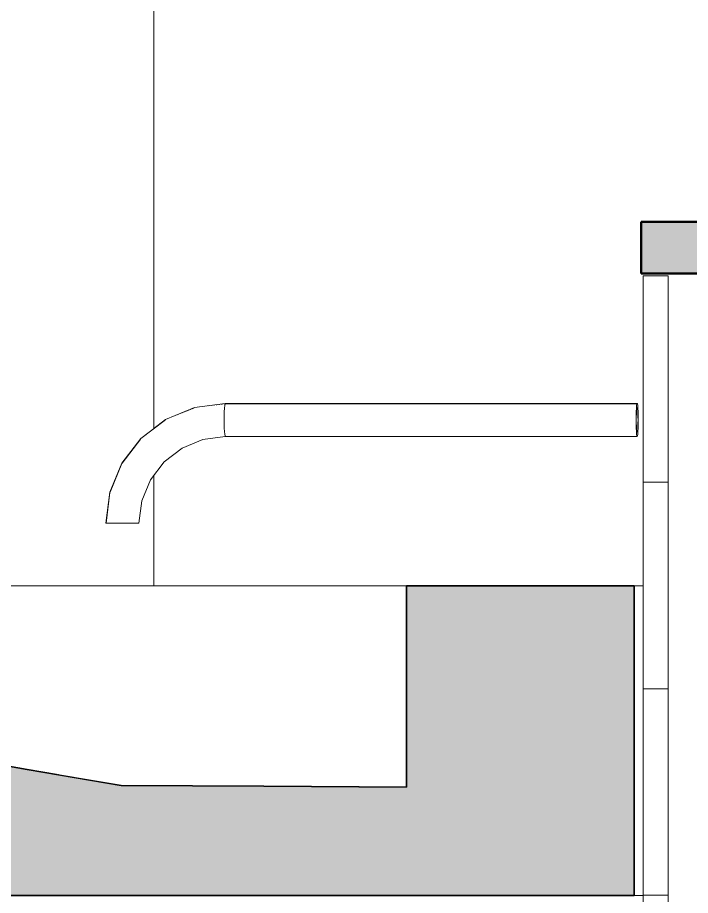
# Model space of a CAD drawing. Header units: millimetres. Extents: x -46169 to 247764, y -86316 to 18123.
# Drawn here: x 242016.1 to 242342.1, y -82327.5 to -81902.4 of the extents above; entities that cross this region are included whole.
import ezdxf

# ---------------------------------------------------------------- set-up
doc = ezdxf.new("R2010")
doc.units = ezdxf.units.MM
doc.header["$MEASUREMENT"] = 0
doc.linetypes.add('Wipeout_Contour', pattern=[1000, 0, -1000])
doc.layers.add('New_A-35-M_FFE_Sanitary', color=7, linetype='Continuous')
doc.layers.add('New_ArchiCAD Doors', color=7, linetype='Continuous')
for name, color, linetype, lineweight, true_color in [('New_A-35-M_FFE_Sanitary_Pen_No__104', 7, 'Continuous', 15, 0xa6a6a6), ('New_A-35-M_FFE_Sanitary_Pen_No__107', 7, 'Continuous', 15, 0xa6a6a6), ('New_A-35-M_FFE_Sanitary_Pen_No__29', 7, 'Continuous', 50, 0x2a2a2a), ('New_A-35-M_FFE_Sanitary_Pen_No__44', 7, 'Continuous', 35, 0x444444), ('New_A-35-M_FFE_Sanitary_Pen_No__64', 7, 'Continuous', 20, 0x606060), ('New_ArchiCAD Doors_Pen_No__63', 7, 'Continuous', 20, 0x606060)]:
    doc.layers.add(name, color=color, linetype=linetype, lineweight=lineweight, true_color=true_color)
doc.layers.add('New_A-35-M_FFE_Sanitary_Pen_No__192', color=7, linetype='Continuous', lineweight=13)
doc.layers.add('New_A-35-M_FFE_Sanitary_Pen_No__89', color=8, linetype='Continuous', lineweight=20)

# ---------------------------------------------------------------- blocks, each defined once
blk = doc.blocks.new('Section Elem_112_5', base_point=(221877.12, -83027.49))
at = {"color": 254, "linetype": 'Wipeout_Contour', "lineweight": 0, "ltscale": 3322320.798864735}
blk.add_wipeout([(242082.07, -80927.49), (242016.07, -80993.49), (242016.07, -82177.49), (242082.07, -82177.49), (242082.07, -82124.1), (242080.44, -82126.23), (242076.25, -82136.36), (242074.82, -82147.23), (242058.86, -82147.23), (242060.83, -82132.22), (242066.61, -82118.23), (242075.81, -82106.22), (242082.07, -82101.4)], dxfattribs=at).dxf.layer = 'New_ArchiCAD Doors'
at = {"layer": 'New_ArchiCAD Doors_Pen_No__63', "linetype": 'Continuous'}
for p, q in [((242082.07, -80927.49), (242082.07, -82101.4)), ((242082.07, -82124.1), (242082.07, -82177.49))]:
    blk.add_line(p, q, dxfattribs=at)
blk = doc.blocks.new('Section Elem_126_5', base_point=(221877.12, -83027.49))
at = {"color": 254, "linetype": 'Wipeout_Contour', "lineweight": 0, "ltscale": 766638.636764}
blk.add_wipeout([(241944.37, -82197.33), (242017.59, -82177.49), (241948.76, -82177.49)], dxfattribs=at).dxf.layer = 'New_A-35-M_FFE_Sanitary'
at = {"color": 254, "linetype": 'Wipeout_Contour', "lineweight": 0, "ltscale": 1023585.976699375}
blk.add_wipeout([(242319.24, -82177.49), (242314.8, -82177.49), (242314.8, -82327.49), (242319.24, -82327.49)], dxfattribs=at).dxf.layer = 'New_A-35-M_FFE_Sanitary'
at = {"color": 254, "linetype": 'Wipeout_Contour', "lineweight": 0, "ltscale": 1022816.017722058}
blk.add_wipeout([(242073.25, -82272.05), (242071.5, -82274.22), (242140, -82274.63), (242142.08, -82272.05)], dxfattribs=at).dxf.layer = 'New_A-35-M_FFE_Sanitary'
at = {"layer": 'New_A-35-M_FFE_Sanitary_Pen_No__44', "linetype": 'Continuous'}
blk.add_line((242314.8, -82177.49), (242314.8, -82327.49), dxfattribs=at)
at = {"layer": 'New_A-35-M_FFE_Sanitary_Pen_No__44', "linetype": 'Continuous', "flags": 128}
blk.add_lwpolyline([(242314.8, -82327.49), (242204.53, -82327.49), (241858.69, -82327.49), (241828.62, -82327.49)], dxfattribs=at)
at = {"layer": 'New_A-35-M_FFE_Sanitary_Pen_No__64', "linetype": 'Continuous'}
for p, q in [((242314.8, -82177.49), (242319.24, -82177.49)), ((242314.8, -82327.49), (242319.24, -82327.49))]:
    blk.add_line(p, q, dxfattribs=at)
at = {"color": 254, "linetype": 'Wipeout_Contour', "lineweight": 0, "ltscale": 766841.05324}
blk.add_wipeout([(242017.59, -82177.49), (242013.2, -82218.74), (242086.42, -82177.49)], dxfattribs=at).dxf.layer = 'New_A-35-M_FFE_Sanitary'
at = {"color": 254, "linetype": 'Wipeout_Contour', "lineweight": 0, "ltscale": 766712.243119}
blk.add_wipeout([(241944.37, -82197.33), (242013.2, -82218.74), (242017.59, -82177.49)], dxfattribs=at).dxf.layer = 'New_A-35-M_FFE_Sanitary'
at = {"color": 254, "linetype": 'Wipeout_Contour', "lineweight": 0, "ltscale": 1022768.755855246}
blk.add_wipeout([(242086.42, -82177.49), (242082.03, -82225.15), (242150.86, -82225.15), (242155.26, -82177.49)], dxfattribs=at).dxf.layer = 'New_A-35-M_FFE_Sanitary'
at = {"color": 254, "linetype": 'Wipeout_Contour', "lineweight": 0, "ltscale": 766916.844576}
blk.add_wipeout([(242086.42, -82177.49), (242013.2, -82218.74), (242082.03, -82225.15)], dxfattribs=at).dxf.layer = 'New_A-35-M_FFE_Sanitary'
at = {"color": 254, "linetype": 'Wipeout_Contour', "lineweight": 0, "ltscale": 1022996.514942281}
blk.add_wipeout([(242155.26, -82177.49), (242150.86, -82225.15), (242204.53, -82225.15), (242204.53, -82177.49)], dxfattribs=at).dxf.layer = 'New_A-35-M_FFE_Sanitary'
at = {"layer": 'New_A-35-M_FFE_Sanitary_Pen_No__44', "linetype": 'Continuous'}
blk.add_line((242314.8, -82177.49), (242204.53, -82177.49), dxfattribs=at)
at = {"layer": 'New_A-35-M_FFE_Sanitary_Pen_No__64', "linetype": 'Continuous'}
blk.add_line((242204.53, -82177.49), (241948.76, -82177.49), dxfattribs=at)
at = {"color": 254, "linetype": 'Wipeout_Contour', "lineweight": 0, "ltscale": 1023038.172534317}
blk.add_wipeout([(242150.86, -82225.15), (242146.47, -82255.21), (242204.53, -82255.21), (242204.53, -82225.15)], dxfattribs=at).dxf.layer = 'New_A-35-M_FFE_Sanitary'
at = {"color": 254, "linetype": 'Wipeout_Contour', "lineweight": 0, "ltscale": 1023060.024150928}
blk.add_wipeout([(242146.47, -82255.21), (242142.08, -82272.05), (242204.53, -82272.05), (242204.53, -82255.21)], dxfattribs=at).dxf.layer = 'New_A-35-M_FFE_Sanitary'
at = {"color": 254, "linetype": 'Wipeout_Contour', "lineweight": 0, "ltscale": 1023066.5079164}
blk.add_wipeout([(242140, -82274.63), (242204.53, -82275.02), (242204.53, -82272.05), (242142.08, -82272.05)], dxfattribs=at).dxf.layer = 'New_A-35-M_FFE_Sanitary'
at = {"layer": 'New_A-35-M_FFE_Sanitary_Pen_No__104', "linetype": 'Continuous'}
blk.add_hatch(color=256, dxfattribs=at).paths.add_polyline_path([(242204.53, -82327.49), (242314.8, -82327.49), (242314.8, -82177.49), (242204.53, -82177.49)])
at = {"layer": 'New_A-35-M_FFE_Sanitary_Pen_No__44', "linetype": 'Continuous'}
blk.add_line((242204.53, -82177.49), (242204.53, -82275.02), dxfattribs=at)
at = {"color": 254, "linetype": 'Wipeout_Contour', "lineweight": 0, "ltscale": 1022815.643752462}
blk.add_wipeout([(242077.64, -82255.21), (242073.25, -82272.05), (242142.08, -82272.05), (242146.47, -82255.21)], dxfattribs=at).dxf.layer = 'New_A-35-M_FFE_Sanitary'
at = {"color": 254, "linetype": 'Wipeout_Contour', "lineweight": 0, "ltscale": 1022802.104329269}
blk.add_wipeout([(242082.03, -82225.15), (242077.64, -82255.21), (242146.47, -82255.21), (242150.86, -82225.15)], dxfattribs=at).dxf.layer = 'New_A-35-M_FFE_Sanitary'
at = {"color": 254, "linetype": 'Wipeout_Contour', "lineweight": 0, "ltscale": 1022640.911027948}
blk.add_wipeout([(242073.25, -82272.05), (242032.82, -82268.52), (242066.2, -82274.19), (242071.5, -82274.22)], dxfattribs=at).dxf.layer = 'New_A-35-M_FFE_Sanitary'
at = {"color": 254, "linetype": 'Wipeout_Contour', "lineweight": 0, "ltscale": 766865.861016}
blk.add_wipeout([(242013.2, -82218.74), (242008.81, -82245.51), (242082.03, -82225.15)], dxfattribs=at).dxf.layer = 'New_A-35-M_FFE_Sanitary'
at = {"color": 254, "linetype": 'Wipeout_Contour', "lineweight": 0, "ltscale": 766945.312068}
blk.add_wipeout([(242077.64, -82255.21), (242004.42, -82260.71), (242073.25, -82272.05)], dxfattribs=at).dxf.layer = 'New_A-35-M_FFE_Sanitary'
at = {"color": 254, "linetype": 'Wipeout_Contour', "lineweight": 0, "ltscale": 766937.917133}
blk.add_wipeout([(242082.03, -82225.15), (242008.81, -82245.51), (242077.64, -82255.21)], dxfattribs=at).dxf.layer = 'New_A-35-M_FFE_Sanitary'
at = {"color": 254, "linetype": 'Wipeout_Contour', "lineweight": 0, "ltscale": 1278130.640380139}
blk.add_wipeout([(242002.21, -82263.19), (242020.75, -82266.47), (242032.82, -82268.52), (242073.25, -82272.05), (242004.42, -82260.71)], dxfattribs=at).dxf.layer = 'New_A-35-M_FFE_Sanitary'
at = {"color": 254, "linetype": 'Wipeout_Contour', "lineweight": 0, "ltscale": 766876.690584}
blk.add_wipeout([(242008.81, -82245.51), (242004.42, -82260.71), (242077.64, -82255.21)], dxfattribs=at).dxf.layer = 'New_A-35-M_FFE_Sanitary'
at = {"layer": 'New_A-35-M_FFE_Sanitary_Pen_No__104', "linetype": 'Continuous'}
blk.add_hatch(color=256, dxfattribs=at).paths.add_polyline_path([(241858.69, -82327.49), (242204.53, -82327.49), (242204.53, -82275.02), (242135.36, -82274.6), (242066.2, -82274.19), (242020.75, -82266.47), (241997.03, -82262.28), (241945.88, -82231.41), (241927.86, -82220), (241871, -82185.42), (241858.69, -82177.49)])
at = {"layer": 'New_A-35-M_FFE_Sanitary_Pen_No__44', "linetype": 'Continuous', "flags": 128}
blk.add_lwpolyline([(241858.69, -82177.49), (241871, -82185.42), (241927.86, -82220), (241945.88, -82231.41), (241997.03, -82262.28), (242020.75, -82266.47), (242066.2, -82274.19), (242135.36, -82274.6), (242204.53, -82275.02)], dxfattribs=at)
blk = doc.blocks.new('Section Elem_133_5', base_point=(221877.12, -83027.49))
at = {"layer": 'New_A-35-M_FFE_Sanitary_Pen_No__107', "linetype": 'Continuous'}
h = blk.add_hatch(dxfattribs=at)
h.set_pattern_fill('Plywood_0005', color=256, style=0, pattern_type=2)
h.set_pattern_definition([(0, (221877.12, -83027.49), (0, 100), [])])
h.paths.add_polyline_path([(242319.24, -82027.49), (242319.24, -83027.49), (242331.28, -83027.49), (242331.28, -82027.49)])
at = {"layer": 'New_A-35-M_FFE_Sanitary_Pen_No__192', "linetype": 'Continuous'}
for p, q in [((242319.24, -82027.49), (242319.24, -83027.49)), ((242331.28, -82027.49), (242319.24, -82027.49)), ((242331.28, -82027.49), (242331.28, -83027.49))]:
    blk.add_line(p, q, dxfattribs=at)
blk = doc.blocks.new('Section Elem_136_5', base_point=(221877.12, -83027.49))
at = {"layer": 'New_A-35-M_FFE_Sanitary_Pen_No__29', "linetype": 'Continuous'}
for p, q in [((242318.24, -82001.26), (242318.24, -82026.26)), ((242541.59, -82001.26), (242318.24, -82001.26))]:
    blk.add_line(p, q, dxfattribs=at)
at = {"color": 254, "linetype": 'Wipeout_Contour', "lineweight": 0, "ltscale": 1024223.362396079}
blk.add_wipeout([(242555.92, -82001.26), (242555.92, -82026.26), (242576.38, -82026.26), (242576.38, -82001.26)], dxfattribs=at).dxf.layer = 'New_A-35-M_FFE_Sanitary'
at = {"color": 254, "linetype": 'Wipeout_Contour', "lineweight": 0, "ltscale": 1024177.242223065}
blk.add_wipeout([(242552.04, -82001.26), (242552.04, -82026.26), (242555.92, -82026.26), (242555.92, -82001.26)], dxfattribs=at).dxf.layer = 'New_A-35-M_FFE_Sanitary'
at = {"layer": 'New_A-35-M_FFE_Sanitary_Pen_No__107', "linetype": 'Continuous'}
blk.add_hatch(color=256, dxfattribs=at).paths.add_polyline_path([(242552.04, -82026.26), (242552.04, -82001.26), (242318.24, -82001.26), (242318.24, -82026.26)])
at = {"layer": 'New_A-35-M_FFE_Sanitary_Pen_No__29', "linetype": 'Continuous'}
for p, q in [((242551.62, -82001.26), (242541.59, -82001.26)), ((242552.04, -82001.26), (242551.62, -82001.26)), ((242552.04, -82001.26), (242552.04, -82026.26)), ((242552.04, -82026.26), (242318.24, -82026.26))]:
    blk.add_line(p, q, dxfattribs=at)
at = {"layer": 'New_A-35-M_FFE_Sanitary_Pen_No__89', "linetype": 'Continuous'}
for p, q in [((242555.92, -82001.26), (242552.04, -82001.26)), ((242576.38, -82001.26), (242555.92, -82001.26)), ((242555.92, -82026.26), (242552.04, -82026.26)), ((242576.38, -82026.26), (242555.92, -82026.26))]:
    blk.add_line(p, q, dxfattribs=at)
blk = doc.blocks.new('Section Elem_146_5', base_point=(221877.12, -83027.49))
at = {"color": 254, "linetype": 'Wipeout_Contour', "lineweight": 0, "ltscale": 1022467.11247274}
blk.add_wipeout([(242060.95, -82132.29), (242060.83, -82132.22), (242058.86, -82147.23), (242058.99, -82147.23)], dxfattribs=at).dxf.layer = 'New_A-35-M_FFE_Sanitary'
at = {"color": 254, "linetype": 'Wipeout_Contour', "lineweight": 0, "ltscale": 1022468.672257887}
blk.add_wipeout([(242061.59, -82132.5), (242060.95, -82132.29), (242058.99, -82147.23), (242059.66, -82147.23)], dxfattribs=at).dxf.layer = 'New_A-35-M_FFE_Sanitary'
at = {"color": 254, "linetype": 'Wipeout_Contour', "lineweight": 0, "ltscale": 1022472.225552259}
blk.add_wipeout([(242062.71, -82132.83), (242061.59, -82132.5), (242059.66, -82147.23), (242060.81, -82147.23)], dxfattribs=at).dxf.layer = 'New_A-35-M_FFE_Sanitary'
at = {"color": 254, "linetype": 'Wipeout_Contour', "lineweight": 0, "ltscale": 1022477.529153929}
blk.add_wipeout([(242064.22, -82133.25), (242062.71, -82132.83), (242060.81, -82147.23), (242062.38, -82147.23)], dxfattribs=at).dxf.layer = 'New_A-35-M_FFE_Sanitary'
at = {"layer": 'New_A-35-M_FFE_Sanitary_Pen_No__64', "linetype": 'Continuous'}
for p, q in [((242058.86, -82147.23), (242058.99, -82147.23)), ((242058.99, -82147.23), (242059.66, -82147.23))]:
    blk.add_line(p, q, dxfattribs=at)
at = {"color": 254, "linetype": 'Wipeout_Contour', "lineweight": 0, "ltscale": 1022484.221081035}
blk.add_wipeout([(242066.02, -82133.75), (242064.22, -82133.25), (242062.38, -82147.23), (242064.25, -82147.23)], dxfattribs=at).dxf.layer = 'New_A-35-M_FFE_Sanitary'
at = {"layer": 'New_A-35-M_FFE_Sanitary_Pen_No__64', "linetype": 'Continuous'}
blk.add_line((242059.66, -82147.23), (242060.81, -82147.23), dxfattribs=at)
at = {"color": 254, "linetype": 'Wipeout_Contour', "lineweight": 0, "ltscale": 1022491.844971813}
blk.add_wipeout([(242068, -82134.29), (242066.02, -82133.75), (242064.25, -82147.23), (242066.3, -82147.23)], dxfattribs=at).dxf.layer = 'New_A-35-M_FFE_Sanitary'
at = {"layer": 'New_A-35-M_FFE_Sanitary_Pen_No__64', "linetype": 'Continuous'}
blk.add_line((242060.81, -82147.23), (242062.38, -82147.23), dxfattribs=at)
at = {"color": 254, "linetype": 'Wipeout_Contour', "lineweight": 0, "ltscale": 1022499.881077168}
blk.add_wipeout([(242070.01, -82134.83), (242068, -82134.29), (242066.3, -82147.23), (242068.38, -82147.23)], dxfattribs=at).dxf.layer = 'New_A-35-M_FFE_Sanitary'
at = {"layer": 'New_A-35-M_FFE_Sanitary_Pen_No__64', "linetype": 'Continuous'}
blk.add_line((242062.38, -82147.23), (242064.25, -82147.23), dxfattribs=at)
at = {"color": 254, "linetype": 'Wipeout_Contour', "lineweight": 0, "ltscale": 1022463.168123274}
blk.add_wipeout([(242066.71, -82118.37), (242066.61, -82118.23), (242060.83, -82132.22), (242060.95, -82132.29)], dxfattribs=at).dxf.layer = 'New_A-35-M_FFE_Sanitary'
at = {"color": 254, "linetype": 'Wipeout_Contour', "lineweight": 0, "ltscale": 1022507.781650503}
blk.add_wipeout([(242071.92, -82135.32), (242070.01, -82134.83), (242068.38, -82147.23), (242070.36, -82147.23)], dxfattribs=at).dxf.layer = 'New_A-35-M_FFE_Sanitary'
at = {"layer": 'New_A-35-M_FFE_Sanitary_Pen_No__64', "linetype": 'Continuous'}
blk.add_line((242064.25, -82147.23), (242066.3, -82147.23), dxfattribs=at)
at = {"color": 254, "linetype": 'Wipeout_Contour', "lineweight": 0, "ltscale": 1022464.762503139}
blk.add_wipeout([(242067.27, -82118.77), (242066.71, -82118.37), (242060.95, -82132.29), (242061.59, -82132.5)], dxfattribs=at).dxf.layer = 'New_A-35-M_FFE_Sanitary'
at = {"color": 254, "linetype": 'Wipeout_Contour', "lineweight": 0, "ltscale": 1022515.008301223}
blk.add_wipeout([(242073.61, -82135.75), (242071.92, -82135.32), (242070.36, -82147.23), (242072.1, -82147.23)], dxfattribs=at).dxf.layer = 'New_A-35-M_FFE_Sanitary'
at = {"layer": 'New_A-35-M_FFE_Sanitary_Pen_No__64', "linetype": 'Continuous'}
blk.add_line((242066.3, -82147.23), (242068.38, -82147.23), dxfattribs=at)
at = {"color": 254, "linetype": 'Wipeout_Contour', "lineweight": 0, "ltscale": 1022468.383735535}
blk.add_wipeout([(242068.25, -82119.4), (242067.27, -82118.77), (242061.59, -82132.5), (242062.71, -82132.83)], dxfattribs=at).dxf.layer = 'New_A-35-M_FFE_Sanitary'
at = {"color": 254, "linetype": 'Wipeout_Contour', "lineweight": 0, "ltscale": 1022521.068771129}
blk.add_wipeout([(242074.95, -82136.08), (242073.61, -82135.75), (242072.1, -82147.23), (242073.48, -82147.23)], dxfattribs=at).dxf.layer = 'New_A-35-M_FFE_Sanitary'
at = {"layer": 'New_A-35-M_FFE_Sanitary_Pen_No__64', "linetype": 'Continuous'}
blk.add_line((242068.38, -82147.23), (242070.36, -82147.23), dxfattribs=at)
at = {"color": 254, "linetype": 'Wipeout_Contour', "lineweight": 0, "ltscale": 1022473.784595519}
blk.add_wipeout([(242069.6, -82120.23), (242068.25, -82119.4), (242062.71, -82132.83), (242064.22, -82133.25)], dxfattribs=at).dxf.layer = 'New_A-35-M_FFE_Sanitary'
at = {"color": 254, "linetype": 'Wipeout_Contour', "lineweight": 0, "ltscale": 1022525.550661913}
blk.add_wipeout([(242075.85, -82136.29), (242074.95, -82136.08), (242073.48, -82147.23), (242074.41, -82147.23)], dxfattribs=at).dxf.layer = 'New_A-35-M_FFE_Sanitary'
at = {"layer": 'New_A-35-M_FFE_Sanitary_Pen_No__64', "linetype": 'Continuous'}
for p, q in [((242060.83, -82132.22), (242058.86, -82147.23)), ((242070.36, -82147.23), (242072.1, -82147.23))]:
    blk.add_line(p, q, dxfattribs=at)
at = {"color": 254, "linetype": 'Wipeout_Contour', "lineweight": 0, "ltscale": 1022480.596676588}
blk.add_wipeout([(242071.21, -82121.2), (242069.6, -82120.23), (242064.22, -82133.25), (242066.02, -82133.75)], dxfattribs=at).dxf.layer = 'New_A-35-M_FFE_Sanitary'
at = {"color": 254, "linetype": 'Wipeout_Contour', "lineweight": 0, "ltscale": 1022528.14993898}
blk.add_wipeout([(242076.25, -82136.36), (242075.85, -82136.29), (242074.41, -82147.23), (242074.82, -82147.23)], dxfattribs=at).dxf.layer = 'New_A-35-M_FFE_Sanitary'
at = {"layer": 'New_A-35-M_FFE_Sanitary_Pen_No__64', "linetype": 'Continuous'}
for p, q in [((242072.1, -82147.23), (242073.48, -82147.23)), ((242073.48, -82147.23), (242074.41, -82147.23)), ((242074.41, -82147.23), (242074.82, -82147.23))]:
    blk.add_line(p, q, dxfattribs=at)
at = {"color": 254, "linetype": 'Wipeout_Contour', "lineweight": 0, "ltscale": 1022474.800026991}
blk.add_wipeout([(242075.86, -82106.41), (242075.81, -82106.22), (242066.61, -82118.23), (242066.71, -82118.37)], dxfattribs=at).dxf.layer = 'New_A-35-M_FFE_Sanitary'
at = {"color": 254, "linetype": 'Wipeout_Contour', "lineweight": 0, "ltscale": 1022488.355501742}
blk.add_wipeout([(242072.98, -82122.23), (242071.21, -82121.2), (242066.02, -82133.75), (242068, -82134.29)], dxfattribs=at).dxf.layer = 'New_A-35-M_FFE_Sanitary'
at = {"color": 254, "linetype": 'Wipeout_Contour', "lineweight": 0, "ltscale": 1022476.286052579}
blk.add_wipeout([(242076.29, -82106.98), (242075.86, -82106.41), (242066.71, -82118.37), (242067.27, -82118.77)], dxfattribs=at).dxf.layer = 'New_A-35-M_FFE_Sanitary'
at = {"color": 254, "linetype": 'Wipeout_Contour', "lineweight": 0, "ltscale": 1022496.532181432}
blk.add_wipeout([(242074.79, -82123.27), (242072.98, -82122.23), (242068, -82134.29), (242070.01, -82134.83)], dxfattribs=at).dxf.layer = 'New_A-35-M_FFE_Sanitary'
at = {"color": 254, "linetype": 'Wipeout_Contour', "lineweight": 0, "ltscale": 1022479.698127221}
blk.add_wipeout([(242077.08, -82107.88), (242076.29, -82106.98), (242067.27, -82118.77), (242068.25, -82119.4)], dxfattribs=at).dxf.layer = 'New_A-35-M_FFE_Sanitary'
at = {"color": 254, "linetype": 'Wipeout_Contour', "lineweight": 0, "ltscale": 1022504.569469969}
blk.add_wipeout([(242076.51, -82124.23), (242074.79, -82123.27), (242070.01, -82134.83), (242071.92, -82135.32)], dxfattribs=at).dxf.layer = 'New_A-35-M_FFE_Sanitary'
at = {"color": 254, "linetype": 'Wipeout_Contour', "lineweight": 0, "ltscale": 1022484.803475117}
blk.add_wipeout([(242078.16, -82109.05), (242077.08, -82107.88), (242068.25, -82119.4), (242069.6, -82120.23)], dxfattribs=at).dxf.layer = 'New_A-35-M_FFE_Sanitary'
at = {"color": 254, "linetype": 'Wipeout_Contour', "lineweight": 0, "ltscale": 1022511.919768067}
blk.add_wipeout([(242078.03, -82125.06), (242076.51, -82124.23), (242071.92, -82135.32), (242073.61, -82135.75)], dxfattribs=at).dxf.layer = 'New_A-35-M_FFE_Sanitary'
at = {"layer": 'New_A-35-M_FFE_Sanitary_Pen_No__64', "linetype": 'Continuous'}
blk.add_line((242066.61, -82118.23), (242060.83, -82132.22), dxfattribs=at)
at = {"color": 254, "linetype": 'Wipeout_Contour', "lineweight": 0, "ltscale": 1022501.215714059}
blk.add_wipeout([(242087.79, -82097.24), (242087.79, -82097), (242075.81, -82106.22), (242075.86, -82106.41)], dxfattribs=at).dxf.layer = 'New_A-35-M_FFE_Sanitary'
at = {"color": 254, "linetype": 'Wipeout_Contour', "lineweight": 0, "ltscale": 1022491.253977686}
blk.add_wipeout([(242079.47, -82110.41), (242078.16, -82109.05), (242069.6, -82120.23), (242071.21, -82121.2)], dxfattribs=at).dxf.layer = 'New_A-35-M_FFE_Sanitary'
at = {"color": 254, "linetype": 'Wipeout_Contour', "lineweight": 0, "ltscale": 1022518.082480196}
blk.add_wipeout([(242079.24, -82125.69), (242078.03, -82125.06), (242073.61, -82135.75), (242074.95, -82136.08)], dxfattribs=at).dxf.layer = 'New_A-35-M_FFE_Sanitary'
at = {"color": 254, "linetype": 'Wipeout_Contour', "lineweight": 0, "ltscale": 1022502.455811532}
blk.add_wipeout([(242088.06, -82097.93), (242087.79, -82097.24), (242075.86, -82106.41), (242076.29, -82106.98)], dxfattribs=at).dxf.layer = 'New_A-35-M_FFE_Sanitary'
at = {"color": 254, "linetype": 'Wipeout_Contour', "lineweight": 0, "ltscale": 1022498.609918487}
blk.add_wipeout([(242080.91, -82111.88), (242079.47, -82110.41), (242071.21, -82121.2), (242072.98, -82122.23)], dxfattribs=at).dxf.layer = 'New_A-35-M_FFE_Sanitary'
at = {"color": 254, "linetype": 'Wipeout_Contour', "lineweight": 0, "ltscale": 1022522.638166169}
blk.add_wipeout([(242080.06, -82126.09), (242079.24, -82125.69), (242074.95, -82136.08), (242075.85, -82136.29)], dxfattribs=at).dxf.layer = 'New_A-35-M_FFE_Sanitary'
at = {"color": 254, "linetype": 'Wipeout_Contour', "lineweight": 0, "ltscale": 1022505.394527506}
blk.add_wipeout([(242088.58, -82099.03), (242088.06, -82097.93), (242076.29, -82106.98), (242077.08, -82107.88)], dxfattribs=at).dxf.layer = 'New_A-35-M_FFE_Sanitary'
at = {"color": 254, "linetype": 'Wipeout_Contour', "lineweight": 0, "ltscale": 1022506.369964783}
blk.add_wipeout([(242082.39, -82113.34), (242080.91, -82111.88), (242072.98, -82122.23), (242074.79, -82123.27)], dxfattribs=at).dxf.layer = 'New_A-35-M_FFE_Sanitary'
at = {"color": 254, "linetype": 'Wipeout_Contour', "lineweight": 0, "ltscale": 1022525.277121114}
blk.add_wipeout([(242080.44, -82126.23), (242080.06, -82126.09), (242075.85, -82136.29), (242076.25, -82136.36)], dxfattribs=at).dxf.layer = 'New_A-35-M_FFE_Sanitary'
at = {"layer": 'New_A-35-M_FFE_Sanitary_Pen_No__64', "linetype": 'Continuous'}
blk.add_line((242076.25, -82136.36), (242074.82, -82147.23), dxfattribs=at)
at = {"color": 254, "linetype": 'Wipeout_Contour', "lineweight": 0, "ltscale": 1022509.830604832}
blk.add_wipeout([(242089.32, -82100.47), (242088.58, -82099.03), (242077.08, -82107.88), (242078.16, -82109.05)], dxfattribs=at).dxf.layer = 'New_A-35-M_FFE_Sanitary'
at = {"color": 254, "linetype": 'Wipeout_Contour', "lineweight": 0, "ltscale": 1022514.005344442}
blk.add_wipeout([(242083.8, -82114.7), (242082.39, -82113.34), (242074.79, -82123.27), (242076.51, -82124.23)], dxfattribs=at).dxf.layer = 'New_A-35-M_FFE_Sanitary'
at = {"color": 254, "linetype": 'Wipeout_Contour', "lineweight": 0, "ltscale": 1022540.620350118}
blk.add_wipeout([(242101.68, -82091.47), (242101.75, -82091.21), (242087.79, -82097), (242087.79, -82097.24)], dxfattribs=at).dxf.layer = 'New_A-35-M_FFE_Sanitary'
at = {"color": 254, "linetype": 'Wipeout_Contour', "lineweight": 0, "ltscale": 1022515.461644261}
blk.add_wipeout([(242090.22, -82102.14), (242089.32, -82100.47), (242078.16, -82109.05), (242079.47, -82110.41)], dxfattribs=at).dxf.layer = 'New_A-35-M_FFE_Sanitary'
at = {"color": 254, "linetype": 'Wipeout_Contour', "lineweight": 0, "ltscale": 1022520.995887773}
blk.add_wipeout([(242085.06, -82115.88), (242083.8, -82114.7), (242076.51, -82124.23), (242078.03, -82125.06)], dxfattribs=at).dxf.layer = 'New_A-35-M_FFE_Sanitary'
at = {"layer": 'New_A-35-M_FFE_Sanitary_Pen_No__64', "linetype": 'Continuous'}
blk.add_line((242075.81, -82106.22), (242066.61, -82118.23), dxfattribs=at)
at = {"color": 254, "linetype": 'Wipeout_Contour', "lineweight": 0, "ltscale": 1022541.487058334}
blk.add_wipeout([(242101.75, -82092.24), (242101.68, -82091.47), (242087.79, -82097.24), (242088.06, -82097.93)], dxfattribs=at).dxf.layer = 'New_A-35-M_FFE_Sanitary'
at = {"color": 254, "linetype": 'Wipeout_Contour', "lineweight": 0, "ltscale": 1022521.903877166}
blk.add_wipeout([(242091.24, -82103.93), (242090.22, -82102.14), (242079.47, -82110.41), (242080.91, -82111.88)], dxfattribs=at).dxf.layer = 'New_A-35-M_FFE_Sanitary'
at = {"color": 254, "linetype": 'Wipeout_Contour', "lineweight": 0, "ltscale": 1022526.86547212}
blk.add_wipeout([(242086.07, -82116.77), (242085.06, -82115.88), (242078.03, -82125.06), (242079.24, -82125.69)], dxfattribs=at).dxf.layer = 'New_A-35-M_FFE_Sanitary'
at = {"color": 254, "linetype": 'Wipeout_Contour', "lineweight": 0, "ltscale": 1022543.720136518}
blk.add_wipeout([(242101.97, -82093.47), (242101.75, -82092.24), (242088.06, -82097.93), (242088.58, -82099.03)], dxfattribs=at).dxf.layer = 'New_A-35-M_FFE_Sanitary'
at = {"color": 254, "linetype": 'Wipeout_Contour', "lineweight": 0, "ltscale": 1022528.718330337}
blk.add_wipeout([(242092.29, -82105.72), (242091.24, -82103.93), (242080.91, -82111.88), (242082.39, -82113.34)], dxfattribs=at).dxf.layer = 'New_A-35-M_FFE_Sanitary'
at = {"color": 254, "linetype": 'Wipeout_Contour', "lineweight": 0, "ltscale": 1022531.214441609}
blk.add_wipeout([(242086.76, -82117.34), (242086.07, -82116.77), (242079.24, -82125.69), (242080.06, -82126.09)], dxfattribs=at).dxf.layer = 'New_A-35-M_FFE_Sanitary'
at = {"color": 254, "linetype": 'Wipeout_Contour', "lineweight": 0, "ltscale": 1022547.158460126}
blk.add_wipeout([(242102.31, -82095.07), (242101.97, -82093.47), (242088.58, -82099.03), (242089.32, -82100.47)], dxfattribs=at).dxf.layer = 'New_A-35-M_FFE_Sanitary'
at = {"color": 254, "linetype": 'Wipeout_Contour', "lineweight": 0, "ltscale": 1022535.440741373}
blk.add_wipeout([(242093.31, -82107.39), (242092.29, -82105.72), (242082.39, -82113.34), (242083.8, -82114.7)], dxfattribs=at).dxf.layer = 'New_A-35-M_FFE_Sanitary'
at = {"color": 254, "linetype": 'Wipeout_Contour', "lineweight": 0, "ltscale": 1022533.746776099}
blk.add_wipeout([(242087.1, -82117.53), (242086.76, -82117.34), (242080.06, -82126.09), (242080.44, -82126.23)], dxfattribs=at).dxf.layer = 'New_A-35-M_FFE_Sanitary'
at = {"layer": 'New_A-35-M_FFE_Sanitary_Pen_No__64', "linetype": 'Continuous'}
blk.add_line((242080.44, -82126.23), (242076.25, -82136.36), dxfattribs=at)
at = {"color": 254, "linetype": 'Wipeout_Contour', "lineweight": 0, "ltscale": 1022590.312462434}
blk.add_wipeout([(242116.58, -82089.5), (242116.73, -82089.23), (242101.75, -82091.21), (242101.68, -82091.47)], dxfattribs=at).dxf.layer = 'New_A-35-M_FFE_Sanitary'
at = {"color": 254, "linetype": 'Wipeout_Contour', "lineweight": 0, "ltscale": 1022551.567730555}
blk.add_wipeout([(242102.75, -82096.93), (242102.31, -82095.07), (242089.32, -82100.47), (242090.22, -82102.14)], dxfattribs=at).dxf.layer = 'New_A-35-M_FFE_Sanitary'
at = {"color": 254, "linetype": 'Wipeout_Contour', "lineweight": 0, "ltscale": 1022541.613180529}
blk.add_wipeout([(242094.22, -82108.83), (242093.31, -82107.39), (242083.8, -82114.7), (242085.06, -82115.88)], dxfattribs=at).dxf.layer = 'New_A-35-M_FFE_Sanitary'
at = {"layer": 'New_A-35-M_FFE_Sanitary_Pen_No__64', "linetype": 'Continuous'}
blk.add_line((242087.79, -82097), (242075.81, -82106.22), dxfattribs=at)
at = {"color": 254, "linetype": 'Wipeout_Contour', "lineweight": 0, "ltscale": 1022590.734922385}
blk.add_wipeout([(242116.45, -82090.3), (242116.58, -82089.5), (242101.68, -82091.47), (242101.75, -82092.24)], dxfattribs=at).dxf.layer = 'New_A-35-M_FFE_Sanitary'
at = {"color": 254, "linetype": 'Wipeout_Contour', "lineweight": 0, "ltscale": 1022556.647539814}
blk.add_wipeout([(242103.27, -82098.93), (242102.75, -82096.93), (242090.22, -82102.14), (242091.24, -82103.93)], dxfattribs=at).dxf.layer = 'New_A-35-M_FFE_Sanitary'
at = {"color": 254, "linetype": 'Wipeout_Contour', "lineweight": 0, "ltscale": 1022546.815218722}
blk.add_wipeout([(242094.97, -82109.93), (242094.22, -82108.83), (242085.06, -82115.88), (242086.07, -82116.77)], dxfattribs=at).dxf.layer = 'New_A-35-M_FFE_Sanitary'
at = {"color": 254, "linetype": 'Wipeout_Contour', "lineweight": 0, "ltscale": 1022592.075556537}
blk.add_wipeout([(242116.34, -82091.57), (242116.45, -82090.3), (242101.75, -82092.24), (242101.97, -82093.47)], dxfattribs=at).dxf.layer = 'New_A-35-M_FFE_Sanitary'
at = {"color": 254, "linetype": 'Wipeout_Contour', "lineweight": 0, "ltscale": 1022562.051851007}
blk.add_wipeout([(242103.82, -82100.93), (242103.27, -82098.93), (242091.24, -82103.93), (242092.29, -82105.72)], dxfattribs=at).dxf.layer = 'New_A-35-M_FFE_Sanitary'
at = {"color": 254, "linetype": 'Wipeout_Contour', "lineweight": 0, "ltscale": 1022550.692517486}
blk.add_wipeout([(242095.5, -82110.62), (242094.97, -82109.93), (242086.07, -82116.77), (242086.76, -82117.34)], dxfattribs=at).dxf.layer = 'New_A-35-M_FFE_Sanitary'
at = {"color": 254, "linetype": 'Wipeout_Contour', "lineweight": 0, "ltscale": 1022594.252087395}
blk.add_wipeout([(242116.25, -82093.23), (242116.34, -82091.57), (242101.97, -82093.47), (242102.31, -82095.07)], dxfattribs=at).dxf.layer = 'New_A-35-M_FFE_Sanitary'
at = {"color": 254, "linetype": 'Wipeout_Contour', "lineweight": 0, "ltscale": 1022567.412567856}
blk.add_wipeout([(242104.38, -82102.8), (242103.82, -82100.93), (242092.29, -82105.72), (242093.31, -82107.39)], dxfattribs=at).dxf.layer = 'New_A-35-M_FFE_Sanitary'
at = {"color": 254, "linetype": 'Wipeout_Contour', "lineweight": 0, "ltscale": 1022552.980905517}
blk.add_wipeout([(242095.78, -82110.86), (242095.5, -82110.62), (242086.76, -82117.34), (242087.1, -82117.53)], dxfattribs=at).dxf.layer = 'New_A-35-M_FFE_Sanitary'
at = {"layer": 'New_A-35-M_FFE_Sanitary_Pen_No__64', "linetype": 'Continuous'}
blk.add_line((242087.1, -82117.53), (242080.44, -82126.23), dxfattribs=at)
at = {"color": 254, "linetype": 'Wipeout_Contour', "lineweight": 0, "ltscale": 1022597.116178997}
blk.add_wipeout([(242116.2, -82095.16), (242116.25, -82093.23), (242102.31, -82095.07), (242102.75, -82096.93)], dxfattribs=at).dxf.layer = 'New_A-35-M_FFE_Sanitary'
at = {"color": 254, "linetype": 'Wipeout_Contour', "lineweight": 0, "ltscale": 1022572.364578912}
blk.add_wipeout([(242104.89, -82104.4), (242104.38, -82102.8), (242093.31, -82107.39), (242094.22, -82108.83)], dxfattribs=at).dxf.layer = 'New_A-35-M_FFE_Sanitary'
at = {"layer": 'New_A-35-M_FFE_Sanitary_Pen_No__64', "linetype": 'Continuous'}
blk.add_line((242116.73, -82089.23), (242101.75, -82091.21), dxfattribs=at)
at = {"color": 254, "linetype": 'Wipeout_Contour', "lineweight": 0, "ltscale": 1022600.472662905}
blk.add_wipeout([(242116.18, -82097.23), (242116.2, -82095.16), (242102.75, -82096.93), (242103.27, -82098.93)], dxfattribs=at).dxf.layer = 'New_A-35-M_FFE_Sanitary'
at = {"color": 254, "linetype": 'Wipeout_Contour', "lineweight": 0, "ltscale": 1022576.570566261}
blk.add_wipeout([(242105.33, -82105.63), (242104.89, -82104.4), (242094.22, -82108.83), (242094.97, -82109.93)], dxfattribs=at).dxf.layer = 'New_A-35-M_FFE_Sanitary'
at = {"color": 254, "linetype": 'Wipeout_Contour', "lineweight": 0, "ltscale": 1022604.095691114}
blk.add_wipeout([(242116.2, -82099.3), (242116.18, -82097.23), (242103.27, -82098.93), (242103.82, -82100.93)], dxfattribs=at).dxf.layer = 'New_A-35-M_FFE_Sanitary'
at = {"color": 254, "linetype": 'Wipeout_Contour', "lineweight": 0, "ltscale": 1022579.743898769}
blk.add_wipeout([(242105.67, -82106.4), (242105.33, -82105.63), (242094.97, -82109.93), (242095.5, -82110.62)], dxfattribs=at).dxf.layer = 'New_A-35-M_FFE_Sanitary'
at = {"layer": 'New_A-35-M_FFE_Sanitary_Pen_No__64', "linetype": 'Continuous'}
blk.add_line((242101.75, -82091.21), (242087.79, -82097), dxfattribs=at)
at = {"color": 254, "linetype": 'Wipeout_Contour', "lineweight": 0, "ltscale": 1022607.738924024}
blk.add_wipeout([(242116.25, -82101.23), (242116.2, -82099.3), (242103.82, -82100.93), (242104.38, -82102.8)], dxfattribs=at).dxf.layer = 'New_A-35-M_FFE_Sanitary'
at = {"color": 254, "linetype": 'Wipeout_Contour', "lineweight": 0, "ltscale": 1022581.668086167}
blk.add_wipeout([(242105.88, -82106.66), (242105.67, -82106.4), (242095.5, -82110.62), (242095.78, -82110.86)], dxfattribs=at).dxf.layer = 'New_A-35-M_FFE_Sanitary'
at = {"layer": 'New_A-35-M_FFE_Sanitary_Pen_No__64', "linetype": 'Continuous'}
blk.add_line((242095.78, -82110.86), (242087.1, -82117.53), dxfattribs=at)
at = {"color": 254, "linetype": 'Wipeout_Contour', "lineweight": 0, "ltscale": 1022611.151665072}
blk.add_wipeout([(242116.34, -82102.89), (242116.25, -82101.23), (242104.38, -82102.8), (242104.89, -82104.4)], dxfattribs=at).dxf.layer = 'New_A-35-M_FFE_Sanitary'
at = {"color": 254, "linetype": 'Wipeout_Contour', "lineweight": 0, "ltscale": 1022614.101481835}
blk.add_wipeout([(242116.45, -82104.16), (242116.34, -82102.89), (242104.89, -82104.4), (242105.33, -82105.63)], dxfattribs=at).dxf.layer = 'New_A-35-M_FFE_Sanitary'
at = {"color": 254, "linetype": 'Wipeout_Contour', "lineweight": 0, "ltscale": 1022616.387219248}
blk.add_wipeout([(242116.58, -82104.96), (242116.45, -82104.16), (242105.33, -82105.63), (242105.67, -82106.4)], dxfattribs=at).dxf.layer = 'New_A-35-M_FFE_Sanitary'
at = {"color": 254, "linetype": 'Wipeout_Contour', "lineweight": 0, "ltscale": 1022617.852485115}
blk.add_wipeout([(242116.73, -82105.23), (242116.58, -82104.96), (242105.67, -82106.4), (242105.88, -82106.66)], dxfattribs=at).dxf.layer = 'New_A-35-M_FFE_Sanitary'
at = {"layer": 'New_A-35-M_FFE_Sanitary_Pen_No__64', "linetype": 'Continuous'}
for p, q in [((242105.88, -82106.66), (242095.78, -82110.86)), ((242116.73, -82105.23), (242105.88, -82106.66))]:
    blk.add_line(p, q, dxfattribs=at)
blk = doc.blocks.new('Section Elem_147_5', base_point=(221877.12, -83027.49))
at = {"color": 254, "linetype": 'Wipeout_Contour', "lineweight": 0, "ltscale": 767532.218014}
blk.add_wipeout([(242316.15, -82091.43), (242316.37, -82091.43), (242316.26, -82091.23)], dxfattribs=at).dxf.layer = 'New_A-35-M_FFE_Sanitary'
at = {"color": 254, "linetype": 'Wipeout_Contour', "lineweight": 0, "ltscale": 1023390.657213519}
blk.add_wipeout([(242316.05, -82102.43), (242316.15, -82103.03), (242316.37, -82103.03), (242316.46, -82102.43)], dxfattribs=at).dxf.layer = 'New_A-35-M_FFE_Sanitary'
at = {"color": 254, "linetype": 'Wipeout_Contour', "lineweight": 0, "ltscale": 1023376.548897279}
blk.add_wipeout([(242316.05, -82092.03), (242316.46, -82092.03), (242316.37, -82091.43), (242316.15, -82091.43)], dxfattribs=at).dxf.layer = 'New_A-35-M_FFE_Sanitary'
at = {"color": 254, "linetype": 'Wipeout_Contour', "lineweight": 0, "ltscale": 767543.186594}
blk.add_wipeout([(242316.37, -82103.03), (242316.15, -82103.03), (242316.26, -82103.23)], dxfattribs=at).dxf.layer = 'New_A-35-M_FFE_Sanitary'
at = {"color": 254, "linetype": 'Wipeout_Contour', "lineweight": 0, "ltscale": 1022995.291546393}
blk.add_wipeout([(242116.73, -82089.23), (242116.58, -82089.5), (242316.12, -82089.5), (242316.26, -82089.23)], dxfattribs=at).dxf.layer = 'New_A-35-M_FFE_Sanitary'
at = {"color": 254, "linetype": 'Wipeout_Contour', "lineweight": 0, "ltscale": 1023377.545459154}
blk.add_wipeout([(242316.05, -82092.03), (242315.97, -82092.99), (242316.55, -82092.99), (242316.46, -82092.03)], dxfattribs=at).dxf.layer = 'New_A-35-M_FFE_Sanitary'
at = {"color": 254, "linetype": 'Wipeout_Contour', "lineweight": 0, "ltscale": 1022995.462269686}
blk.add_wipeout([(242116.58, -82089.5), (242116.45, -82090.3), (242315.99, -82090.3), (242316.12, -82089.5)], dxfattribs=at).dxf.layer = 'New_A-35-M_FFE_Sanitary'
at = {"color": 254, "linetype": 'Wipeout_Contour', "lineweight": 0, "ltscale": 1023378.954823527}
blk.add_wipeout([(242315.97, -82092.99), (242315.9, -82094.23), (242316.61, -82094.23), (242316.55, -82092.99)], dxfattribs=at).dxf.layer = 'New_A-35-M_FFE_Sanitary'
at = {"color": 254, "linetype": 'Wipeout_Contour', "lineweight": 0, "ltscale": 1022996.327667427}
blk.add_wipeout([(242116.45, -82090.3), (242116.34, -82091.57), (242315.87, -82091.57), (242315.99, -82090.3)], dxfattribs=at).dxf.layer = 'New_A-35-M_FFE_Sanitary'
at = {"color": 254, "linetype": 'Wipeout_Contour', "lineweight": 0, "ltscale": 1023380.680957135}
blk.add_wipeout([(242315.86, -82095.68), (242316.66, -82095.68), (242316.61, -82094.23), (242315.9, -82094.23)], dxfattribs=at).dxf.layer = 'New_A-35-M_FFE_Sanitary'
at = {"layer": 'New_A-35-M_FFE_Sanitary_Pen_No__64', "linetype": 'Continuous'}
blk.add_line((242116.73, -82089.23), (242316.26, -82089.23), dxfattribs=at)
at = {"color": 254, "linetype": 'Wipeout_Contour', "lineweight": 0, "ltscale": 1022997.828781681}
blk.add_wipeout([(242116.25, -82093.23), (242315.79, -82093.23), (242315.87, -82091.57), (242116.34, -82091.57)], dxfattribs=at).dxf.layer = 'New_A-35-M_FFE_Sanitary'
at = {"color": 254, "linetype": 'Wipeout_Contour', "lineweight": 0, "ltscale": 1023382.606238565}
blk.add_wipeout([(242315.85, -82097.23), (242316.67, -82097.23), (242316.66, -82095.68), (242315.86, -82095.68)], dxfattribs=at).dxf.layer = 'New_A-35-M_FFE_Sanitary'
at = {"layer": 'New_A-35-M_FFE_Sanitary_Pen_No__64', "linetype": 'Continuous'}
for p, q in [((242116.58, -82089.5), (242116.45, -82090.3)), ((242116.73, -82089.23), (242116.58, -82089.5)), ((242316.12, -82089.5), (242315.99, -82090.3)), ((242316.26, -82089.23), (242316.12, -82089.5)), ((242316.4, -82089.5), (242316.26, -82089.23)), ((242316.53, -82090.3), (242316.4, -82089.5))]:
    blk.add_line(p, q, dxfattribs=at)
at = {"color": 254, "linetype": 'Wipeout_Contour', "lineweight": 0, "ltscale": 1023384.599468228}
blk.add_wipeout([(242315.85, -82097.23), (242315.86, -82098.78), (242316.66, -82098.78), (242316.67, -82097.23)], dxfattribs=at).dxf.layer = 'New_A-35-M_FFE_Sanitary'
at = {"color": 254, "linetype": 'Wipeout_Contour', "lineweight": 0, "ltscale": 1022999.863338532}
blk.add_wipeout([(242116.25, -82093.23), (242116.2, -82095.16), (242315.73, -82095.16), (242315.79, -82093.23)], dxfattribs=at).dxf.layer = 'New_A-35-M_FFE_Sanitary'
at = {"color": 254, "linetype": 'Wipeout_Contour', "lineweight": 0, "ltscale": 1023386.524813451}
blk.add_wipeout([(242316.66, -82098.78), (242315.86, -82098.78), (242315.9, -82100.23), (242316.61, -82100.23)], dxfattribs=at).dxf.layer = 'New_A-35-M_FFE_Sanitary'
at = {"layer": 'New_A-35-M_FFE_Sanitary_Pen_No__64', "linetype": 'Continuous'}
for p, q in [((242116.45, -82090.3), (242116.34, -82091.57)), ((242315.99, -82090.3), (242315.87, -82091.57)), ((242316.05, -82092.03), (242315.97, -82092.99)), ((242316.15, -82091.43), (242316.05, -82092.03)), ((242316.26, -82091.23), (242316.15, -82091.43)), ((242316.37, -82091.43), (242316.26, -82091.23)), ((242316.46, -82092.03), (242316.37, -82091.43)), ((242316.55, -82092.99), (242316.46, -82092.03)), ((242316.65, -82091.57), (242316.53, -82090.3))]:
    blk.add_line(p, q, dxfattribs=at)
at = {"color": 254, "linetype": 'Wipeout_Contour', "lineweight": 0, "ltscale": 1023002.292704646}
blk.add_wipeout([(242116.18, -82097.23), (242315.71, -82097.23), (242315.73, -82095.16), (242116.2, -82095.16)], dxfattribs=at).dxf.layer = 'New_A-35-M_FFE_Sanitary'
at = {"color": 254, "linetype": 'Wipeout_Contour', "lineweight": 0, "ltscale": 1023388.251055396}
blk.add_wipeout([(242316.61, -82100.23), (242315.9, -82100.23), (242315.97, -82101.47), (242316.55, -82101.47)], dxfattribs=at).dxf.layer = 'New_A-35-M_FFE_Sanitary'
at = {"layer": 'New_A-35-M_FFE_Sanitary_Pen_No__64', "linetype": 'Continuous'}
for p, q in [((242116.34, -82091.57), (242116.25, -82093.23)), ((242315.87, -82091.57), (242315.79, -82093.23)), ((242315.97, -82092.99), (242315.9, -82094.23)), ((242316.61, -82094.23), (242316.55, -82092.99)), ((242316.73, -82093.23), (242316.65, -82091.57))]:
    blk.add_line(p, q, dxfattribs=at)
at = {"color": 254, "linetype": 'Wipeout_Contour', "lineweight": 0, "ltscale": 1023004.951332684}
blk.add_wipeout([(242116.18, -82097.23), (242116.2, -82099.3), (242315.73, -82099.3), (242315.71, -82097.23)], dxfattribs=at).dxf.layer = 'New_A-35-M_FFE_Sanitary'
at = {"color": 254, "linetype": 'Wipeout_Contour', "lineweight": 0, "ltscale": 1023389.660544402}
blk.add_wipeout([(242316.55, -82101.47), (242315.97, -82101.47), (242316.05, -82102.43), (242316.46, -82102.43)], dxfattribs=at).dxf.layer = 'New_A-35-M_FFE_Sanitary'
at = {"layer": 'New_A-35-M_FFE_Sanitary_Pen_No__64', "linetype": 'Continuous'}
for p, q in [((242116.25, -82093.23), (242116.2, -82095.16)), ((242315.79, -82093.23), (242315.73, -82095.16)), ((242316.79, -82095.16), (242316.73, -82093.23)), ((242315.9, -82094.23), (242315.86, -82095.68)), ((242316.66, -82095.68), (242316.61, -82094.23))]:
    blk.add_line(p, q, dxfattribs=at)
at = {"color": 254, "linetype": 'Wipeout_Contour', "lineweight": 0, "ltscale": 1023007.658040501}
blk.add_wipeout([(242116.2, -82099.3), (242116.25, -82101.23), (242315.79, -82101.23), (242315.73, -82099.3)], dxfattribs=at).dxf.layer = 'New_A-35-M_FFE_Sanitary'
at = {"layer": 'New_A-35-M_FFE_Sanitary_Pen_No__64', "linetype": 'Continuous'}
for p, q in [((242116.2, -82095.16), (242116.18, -82097.23)), ((242315.73, -82095.16), (242315.71, -82097.23)), ((242315.86, -82095.68), (242315.85, -82097.23)), ((242315.85, -82097.23), (242315.86, -82098.78)), ((242316.67, -82097.23), (242316.66, -82095.68)), ((242316.66, -82098.78), (242316.67, -82097.23)), ((242316.81, -82097.23), (242316.79, -82095.16))]:
    blk.add_line(p, q, dxfattribs=at)
at = {"color": 254, "linetype": 'Wipeout_Contour', "lineweight": 0, "ltscale": 1023010.228358688}
blk.add_wipeout([(242315.79, -82101.23), (242116.25, -82101.23), (242116.34, -82102.89), (242315.87, -82102.89)], dxfattribs=at).dxf.layer = 'New_A-35-M_FFE_Sanitary'
at = {"layer": 'New_A-35-M_FFE_Sanitary_Pen_No__64', "linetype": 'Continuous'}
for p, q in [((242116.18, -82097.23), (242116.2, -82099.3)), ((242315.71, -82097.23), (242315.73, -82099.3)), ((242316.79, -82099.3), (242316.81, -82097.23)), ((242315.86, -82098.78), (242315.9, -82100.23)), ((242316.61, -82100.23), (242316.66, -82098.78))]:
    blk.add_line(p, q, dxfattribs=at)
at = {"color": 254, "linetype": 'Wipeout_Contour', "lineweight": 0, "ltscale": 1023012.487104915}
blk.add_wipeout([(242116.34, -82102.89), (242116.45, -82104.16), (242315.99, -82104.16), (242315.87, -82102.89)], dxfattribs=at).dxf.layer = 'New_A-35-M_FFE_Sanitary'
at = {"layer": 'New_A-35-M_FFE_Sanitary_Pen_No__64', "linetype": 'Continuous'}
for p, q in [((242116.2, -82099.3), (242116.25, -82101.23)), ((242315.73, -82099.3), (242315.79, -82101.23)), ((242315.9, -82100.23), (242315.97, -82101.47)), ((242316.55, -82101.47), (242316.61, -82100.23)), ((242316.73, -82101.23), (242316.79, -82099.3))]:
    blk.add_line(p, q, dxfattribs=at)
at = {"color": 254, "linetype": 'Wipeout_Contour', "lineweight": 0, "ltscale": 1023014.280324821}
blk.add_wipeout([(242315.99, -82104.16), (242116.45, -82104.16), (242116.58, -82104.96), (242316.12, -82104.96)], dxfattribs=at).dxf.layer = 'New_A-35-M_FFE_Sanitary'
at = {"layer": 'New_A-35-M_FFE_Sanitary_Pen_No__64', "linetype": 'Continuous'}
for p, q in [((242315.97, -82101.47), (242316.05, -82102.43)), ((242316.46, -82102.43), (242316.55, -82101.47))]:
    blk.add_line(p, q, dxfattribs=at)
at = {"color": 254, "linetype": 'Wipeout_Contour', "lineweight": 0, "ltscale": 1023015.485796981}
blk.add_wipeout([(242116.58, -82104.96), (242116.73, -82105.23), (242316.26, -82105.23), (242316.12, -82104.96)], dxfattribs=at).dxf.layer = 'New_A-35-M_FFE_Sanitary'
at = {"layer": 'New_A-35-M_FFE_Sanitary_Pen_No__64', "linetype": 'Continuous'}
for p, q in [((242116.25, -82101.23), (242116.34, -82102.89)), ((242315.79, -82101.23), (242315.87, -82102.89)), ((242316.05, -82102.43), (242316.15, -82103.03)), ((242316.37, -82103.03), (242316.46, -82102.43)), ((242316.65, -82102.89), (242316.73, -82101.23)), ((242116.34, -82102.89), (242116.45, -82104.16)), ((242116.45, -82104.16), (242116.58, -82104.96)), ((242116.58, -82104.96), (242116.73, -82105.23)), ((242116.73, -82105.23), (242316.26, -82105.23)), ((242315.87, -82102.89), (242315.99, -82104.16)), ((242315.99, -82104.16), (242316.12, -82104.96)), ((242316.12, -82104.96), (242316.26, -82105.23)), ((242316.15, -82103.03), (242316.26, -82103.23)), ((242316.26, -82103.23), (242316.37, -82103.03)), ((242316.26, -82105.23), (242316.4, -82104.96)), ((242316.4, -82104.96), (242316.53, -82104.16)), ((242316.53, -82104.16), (242316.65, -82102.89))]:
    blk.add_line(p, q, dxfattribs=at)

msp = doc.modelspace()

# ---------------------------------------------------------------- block references
at = {"layer": 'New_ArchiCAD Doors'}
msp.add_blockref('Section Elem_112_5', (221877.12, -83027.49), dxfattribs=at)

# ---------------------------------------------------------------- next in the draw order: block references
at = {"layer": 'New_A-35-M_FFE_Sanitary'}
for name in ['Section Elem_146_5', 'Section Elem_126_5']:
    msp.add_blockref(name, (221877.12, -83027.49), dxfattribs=at)

# ---------------------------------------------------------------- next in the draw order: block references
for name in ['Section Elem_133_5', 'Section Elem_147_5']:
    msp.add_blockref(name, (221877.12, -83027.49), dxfattribs=at)

# ---------------------------------------------------------------- next in the draw order: block references
msp.add_blockref('Section Elem_136_5', (221877.12, -83027.49), dxfattribs=at)

doc.saveas('drawing.dxf')
